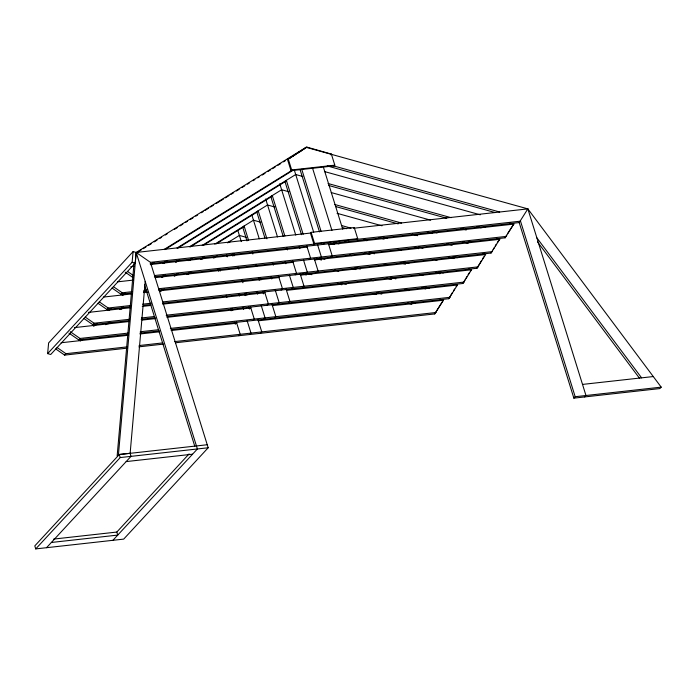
<?xml version="1.0" encoding="UTF-8"?>
<svg xmlns="http://www.w3.org/2000/svg" width="696" height="696" viewBox="0 0 696 696"><rect width="100%" height="100%" fill="white"/><g stroke="black" fill="none" stroke-linecap="round" stroke-linejoin="round"><path stroke-width="1.04" d="M134.006 263.61L117.145 455.984L118.459 454.558L136.181 252.457L306.049 147.308L527.846 208.878L661.2 387.141L659.878 388.568L573.869 398.138L519.19 222.589L527.846 208.878L585.971 395.511L584.657 396.938M145.203 281.419L130.143 453.261L118.459 454.558M357.039 239.354L357.7 238.641L354.247 227.549L311.103 232.351L310.442 233.064L136.181 252.457L135.198 263.14L50.721 354.49L47.641 353.62L48.624 342.928L133.11 251.587L136.181 252.457L150.423 262.34L208.182 447.772L123.697 539.113L35.74 548.9L34.8 545.882L119.277 454.532L207.234 444.744M47.641 353.62L132.118 262.279L133.11 251.587M175.418 342.78L434.713 313.931L443.361 300.22L440.229 299.35M434.713 313.931L443.361 300.22M171.207 329.591L448.79 298.715L452.461 292.564M453.505 290.815L454.549 289.058M448.79 298.715L457.446 284.995L455.349 284.42M167.005 316.402L462.866 283.49L464.963 279.975M466.015 278.217L467.06 276.469M468.112 274.711L469.156 272.954M462.866 283.49L471.523 269.77L468.391 268.9M162.794 303.212L476.951 268.264L481.667 260.365M482.711 258.608L483.763 256.859M476.951 268.264L485.608 254.553L482.467 253.675M158.592 290.023L491.028 253.04L492.081 251.282M493.125 249.525L494.177 247.776M495.221 246.019L496.265 244.261M497.318 242.504L499.685 239.328L496.544 238.458M491.028 253.04L499.685 239.328M154.381 276.834L505.113 237.815L506.679 235.178M507.732 233.43L513.761 224.103L509.576 222.938M505.113 237.815L513.761 224.103M55.723 348.931L64.624 355.108L65.946 353.681L127.255 346.86M68.913 333.088L78.7 339.883L80.023 338.456L128.429 333.071M83.885 318.481L92.785 324.667L94.099 323.231L129.604 319.29M97.962 303.256L106.862 309.442L108.184 308.015L130.77 305.5M112.047 288.04L120.947 294.217L122.261 292.79L131.944 291.711M287.552 159.593L306.866 147.1L331.366 154.077L334.82 165.169L334.158 165.883L291.006 170.677L287.552 159.593L306.866 147.1M304.735 148.735L306.049 147.308M291.006 170.677L291.668 169.963L334.82 165.169M214.629 257.868L215.951 256.441M230.028 241.216L228.714 242.643L230.411 241.59M330.704 154.79L331.366 154.077M357.7 238.641L314.548 243.435L313.896 244.148L310.442 233.064M35.74 548.9L120.225 457.559L208.182 447.772M238.876 335.724L240.198 334.298L236.318 321.839M252.961 320.499L254.275 319.072L250.403 306.614M267.038 305.274L268.36 303.848L264.48 291.389M281.123 290.049L282.437 288.623L278.557 276.164M295.2 274.824L296.522 273.397L292.642 260.939M309.276 259.599L310.599 258.173L306.719 245.723M323.362 244.383L324.675 242.947M46.528 547.7L131.013 456.358L130.065 453.331M249.664 334.524L250.986 333.097L247.132 320.725M263.749 319.299L265.063 317.872L261.217 305.5M277.826 304.074L279.148 302.647L275.294 290.284M291.911 288.849L293.225 287.422L289.371 275.059M305.988 273.624L307.31 272.197L303.456 259.834M320.064 258.399L321.387 256.972L317.533 244.609M334.15 243.182L335.463 241.756M354.247 227.549L353.585 228.262L527.933 208.87M260.452 333.323L261.774 331.896L257.894 319.438M274.537 318.098L275.851 316.671L271.971 304.213M288.614 302.873L289.936 301.446L286.056 288.988M302.69 287.648L304.013 286.221L300.133 273.763M316.776 272.423L318.098 270.996L314.218 258.547M330.852 257.198L332.175 255.771L328.295 243.322M344.938 241.982L346.251 240.555M116.38 532.527L189.103 453.888M112.909 540.313L197.394 448.972L136.164 252.387M456.124 286.421L457.446 284.995M470.209 271.205L471.523 269.77M573.869 398.138L575.183 396.711L661.2 387.141M137.634 252.17L141.323 249.881M143.176 248.742L145.942 247.028M148.709 245.305L151.484 243.591M154.251 241.877L157.018 240.163M159.793 238.45L161.637 237.31M165.326 235.022L167.179 233.882M174.557 229.306L177.332 227.592M180.099 225.878L182.865 224.164M185.641 222.45L187.485 221.311M190.252 219.597L193.027 217.883M195.794 216.169L197.638 215.02M201.335 212.741L203.18 211.593M205.024 210.453L208.722 208.165M210.566 207.025L213.333 205.311M216.108 203.597L223.494 199.021M225.339 197.881L229.028 195.593M230.872 194.454L233.647 192.74M236.414 191.026L239.18 189.312M241.956 187.589L244.722 185.876M247.489 184.162L249.342 183.022M253.031 180.734L254.875 179.594M257.65 177.88L259.495 176.74M262.262 175.018L265.037 173.304M267.803 171.59L270.57 169.876M272.423 168.736L275.19 167.023M277.956 165.309L280.732 163.595M283.498 161.881L285.343 160.732M287.187 159.593L290.885 157.305M292.729 156.165L295.495 154.451M298.271 152.737L301.037 151.023M164.369 249.316L292.303 170.129M164.891 249.603L292.825 170.416M150.292 264.541L153.05 262.836M176.984 248.02L295.704 174.531L302.838 176.506M150.814 264.828L154.495 262.549M177.506 248.307L286.108 181.082M162.899 263.245L165.665 261.539M189.59 246.723L281.628 189.756L288.927 191.783M163.421 263.532L167.101 261.252M190.112 247.01L272.649 195.924M122.131 294.991L124.897 293.277M175.514 261.948L178.272 260.234M202.205 245.427L267.551 204.981L274.85 207.008M122.653 295.278L125.41 293.564M176.036 262.235L179.716 259.956M203.641 245.149L257.024 212.106M108.054 310.216L110.812 308.502M161.429 277.173L164.195 275.459M188.12 260.652L191.8 258.373M214.812 244.131L253.466 220.206L260.774 222.233M108.576 310.503L111.334 308.789M161.951 277.46L165.631 275.181M189.564 260.365L192.322 258.66M216.256 243.852L243.861 226.757M93.969 325.441L96.735 323.727M119.738 309.485L123.427 307.206M174.044 275.877L177.724 273.598M200.735 259.356L204.415 257.076M227.427 242.834L239.389 235.431L246.515 237.406M93.569 326.293L97.257 324.014M121.182 309.207L123.94 307.493M174.566 276.164L178.246 273.885M202.171 259.069L204.937 257.363M79.892 340.657L81.737 339.526M105.662 324.71L109.342 322.431M159.967 291.102L162.725 289.388M186.65 274.581L190.339 272.301M213.341 258.059L217.022 255.78M80.414 340.953L83.172 339.239M108.019 323.858L109.864 322.718M160.48 291.389L164.169 289.11M188.094 274.294L190.852 272.588M150.423 262.34L520.512 221.163L575.183 396.711M150.179 263.645L519.19 222.589M130.709 266.716L133.936 266.359M151.154 264.445L307.145 247.089M328.721 244.688L513.857 224.095M154.634 275.529L506.427 236.388M117.415 281.854L133.084 280.114M155.356 277.634L293.068 262.314M314.644 259.913L499.772 239.32M143.776 290.397L147.004 290.032M158.836 288.718L492.35 251.613M120.947 294.217L131.701 293.016M143.533 291.702L146.76 291.346M103.339 297.079L131.596 293.938M143.428 292.616L147.735 292.137M159.567 290.824L278.983 277.539M300.559 275.137L485.695 254.536M142.602 304.178L151.206 303.221M163.038 301.907L478.274 266.838M106.862 309.442L130.526 306.805M143.437 305.37L150.962 304.535M88.47 312.391L130.43 307.728M142.262 306.405L150.867 305.448M162.699 304.135L264.906 292.764M286.482 290.363L471.61 269.761M141.436 317.968L154.338 316.532M166.17 315.218L464.188 282.063M92.785 324.667L129.352 320.595M141.184 319.273L155.173 317.724M74.385 327.616L129.256 321.509M142.167 320.073L155.077 318.637M166.91 317.324L250.83 307.989M272.397 305.587L457.533 284.986M140.261 331.757L158.549 329.721M170.381 328.408L450.112 297.288M78.7 339.883L128.186 334.385M140.018 333.062L159.375 330.913M61.1 342.754L128.09 335.298M139.922 333.984L159.288 331.827M171.12 330.513L236.744 323.214M258.32 320.812L443.456 300.211M139.087 345.547L162.751 342.91M174.583 341.597L436.027 312.504M64.624 355.108L127.011 348.165M138.843 346.852L163.586 344.102M582.517 384.418L653.283 376.553M126.167 461.587L192.548 454.201M53.636 539.087L116.806 532.057L117.754 535.085L51.373 542.471M332.74 165.674L499.658 212.01M327.25 165.944L495.204 212.576M324.406 171.538L480.283 214.812M328.051 183.509L451.147 217.683M483.494 226.661L485.573 227.235M328.816 185.519L446.702 218.239M476.951 226.635L481.127 227.801M331.244 192.566L430.633 220.162M460.978 228.584L466.207 230.028M334.837 204.528L401.601 223.059M432.895 231.751L437.071 232.908M468.365 241.59L471.497 242.46M335.603 206.529L398.19 223.903M427.405 232.012L432.616 233.465M462.875 241.86L468.086 243.313M337.047 213.307L382.034 225.8M412.371 234.221L417.6 235.674M446.893 243.8L452.13 245.253M341.614 225.539L351.01 228.149M383.348 237.127L387.515 238.284M418.818 246.967L422.985 248.133M453.244 256.528L457.42 257.685M342.38 227.549L346.556 228.706M378.894 237.684L384.114 239.128M414.364 247.532L418.54 248.69M448.79 257.085L454.01 258.538M363.764 239.859L366.905 240.729M398.295 249.446L401.427 250.316M433.86 259.321L437.001 260.191M333.793 242.504L339.013 243.948M369.263 252.352L374.483 253.796M403.697 261.905L408.909 263.349M439.159 271.753L443.335 272.91M330.391 243.348L334.567 244.505M364.817 252.909L370.037 254.353M400.287 262.757L405.507 264.202M435.757 272.597L439.933 273.754M349.688 255.084L351.776 255.667M384.209 264.671L387.35 265.541M419.784 274.546L422.924 275.416M319.716 257.729L324.936 259.173M355.186 267.569L360.406 269.021M390.656 277.417L395.876 278.87M425.082 286.978L429.258 288.135M316.306 258.573L321.526 260.026M351.776 268.421L355.952 269.578M386.21 277.974L391.422 279.427M421.68 287.822L425.848 288.979M334.558 270.022L338.743 271.179M370.133 279.896L373.274 280.766M404.654 289.475L408.839 290.641M306.684 273.241L311.895 274.685M341.11 282.793L346.321 284.246M376.579 292.642L381.791 294.095M412.049 302.49L415.173 303.36M302.229 273.798L306.405 274.955M337.699 283.646L341.875 284.803M373.169 293.495L376.301 294.356M407.595 303.047L411.771 304.204M132.118 262.279L135.198 263.14M127.446 271.388L133.675 275.712M125.236 272.197L133.24 277.756M113.361 286.613L122.261 292.79M99.284 301.829L108.184 308.015M85.199 317.054L94.099 323.231M70.235 331.661L80.023 338.456M57.046 347.504L65.946 353.681M536.868 237.849L641.599 377.85M537.503 241.886L639.633 378.406M323.301 166.849L342.702 229.132M312.678 168.58L331.94 230.42M301.725 169.25L321.126 231.533M300.08 169.641L319.481 231.925M294.46 170.529L313.687 232.238M288.214 158.879L291.668 169.963M311.103 232.351L314.548 243.435M303.16 234.3L286.352 180.325L285.029 181.752L301.516 234.691M279.757 183.753L295.748 235.1M299.28 246.436L299.924 248.498M284.882 236.031L272.275 195.55L270.953 196.977L283.237 236.422M286.796 247.837L287.439 249.916M265.681 198.978L277.495 236.927M285.203 261.661L285.847 263.723M266.925 238.798L258.19 210.775L256.868 212.202L264.95 238.145M272.71 263.062L273.363 265.141M251.909 215.203L259.243 238.754M271.118 276.886L271.762 278.948M248.637 240.529L244.113 225.991L242.791 227.427L246.993 240.92M252.196 251.943L252.839 254.023M256.076 264.402L256.72 266.481M260.278 277.895L260.922 279.975M258.634 278.287L259.277 280.366M262.836 291.781L263.48 293.86M237.832 230.428L241.312 241.608M257.041 292.111L257.685 294.164M233.908 253.675L234.561 255.754M238.11 267.168L238.763 269.248M241.99 279.627L242.965 282.741M246.193 293.12L246.845 295.2M232.264 254.066L232.916 256.137M244.557 293.512L245.201 295.582M248.759 307.006L249.403 309.076M226.591 254.771L227.235 256.833M238.789 293.938L239.433 295.991M242.965 307.327L243.6 309.389M219.832 268.9L220.475 270.979M232.116 308.345L232.76 310.425M218.187 269.291L218.831 271.362M226.27 295.243L226.913 297.314M230.472 308.737L231.115 310.808M234.674 322.231L235.326 324.301M144.533 284.925L194.81 446.345M119.277 454.532L120.225 457.559"/></g></svg>
